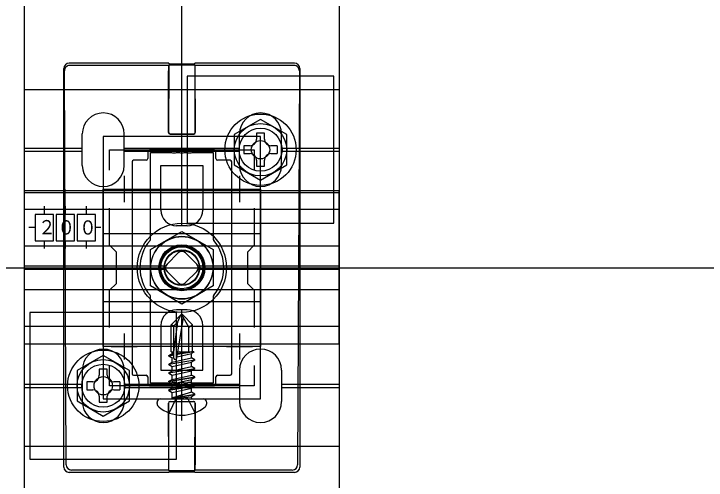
# Model space of a CAD drawing. Units: millimetres, scale not verified. Extents: x -875 to 875, y -1300 to 1293.
# Drawn here: x -291.8 to -159.7, y 294.8 to 383.7 of the extents above; entities that cross this region are included whole.
import ezdxf
from ezdxf.enums import TextEntityAlignment as Align

# ---------------------------------------------------------------- set-up
doc = ezdxf.new("R2010")
doc.units = ezdxf.units.MM
doc.header["$LTSCALE"] = 8
for name, color, linetype in [('0-3_YKK_11', 7, 'Continuous'), ('0-6_YKK_13', 4, 'Continuous'), ('0-8_YKK_D', 6, 'Continuous'), ('0-A_YSS_K', 3, 'Continuous')]:
    doc.layers.add(name, color=color, linetype=linetype)
doc.layers.add('0-5_YKK_12', color=2, linetype='Continuous', lineweight=18)
doc.styles.add('ＭＳ ゴシック', font='')
doc.styles.get('ＭＳ ゴシック').set_extended_font_data('MS Gothic')

msp = doc.modelspace()

# ---------------------------------------------------------------- linework, layer by layer
at = {"layer": '0-3_YKK_11'}
for p, q in [((-270.743, 352.761), (-270.743, 347.761)), ((-248.743, 352.761), (-248.743, 347.761)), ((-273.243, 350.261), (-268.243, 350.261)), ((-251.243, 350.261), (-246.243, 350.261)), ((-270.743, 322.761), (-270.743, 317.761)), ((-248.743, 322.761), (-248.743, 317.761)), ((-273.243, 320.261), (-268.243, 320.261)), ((-251.243, 320.261), (-246.243, 320.261))]:
    msp.add_line(p, q, dxfattribs=at)
msp.add_lwpolyline([(-274.743, 360.261), (-274.743, 310.261), (-244.743, 310.261), (-244.743, 360.261)], close=True, dxfattribs=at)
for points in [[(-273.543, 353.894), (-273.543, 357.761), (-245.943, 357.761), (-245.943, 353.894)], [(-273.543, 323.894), (-273.543, 330.961), (-272.243, 332.261), (-272.243, 338.261), (-273.543, 339.561), (-273.543, 346.627)], [(-245.943, 346.627), (-245.943, 339.561), (-247.243, 338.261), (-247.243, 332.261), (-245.943, 330.961), (-245.943, 323.894)], [(-245.943, 316.627), (-245.943, 312.761), (-273.543, 312.761), (-273.543, 316.627)]]:
    msp.add_lwpolyline(points, dxfattribs=at)
at = {"layer": '0-5_YKK_12'}
msp.add_circle((-259.743, 335.261), 6, dxfattribs=at)
at = {"layer": '0-6_YKK_13'}
for p, q in [((-262.243, 374.261), (-281.243, 374.261)), ((-262.279, 373.818), (-281.152, 373.818)), ((-262.279, 373.818), (-262.244, 373.923)), ((-262.244, 373.923), (-262.277, 361.061)), ((-262.244, 373.923), (-257.242, 373.923)), ((-262.243, 374.261), (-262.208, 374.155)), ((-262.208, 374.155), (-257.278, 374.155)), ((-257.278, 374.155), (-257.243, 374.261)), ((-238.243, 374.261), (-257.243, 374.261)), ((-238.334, 373.818), (-257.207, 373.818)), ((-282.243, 297.259), (-282.243, 373.261)), ((-281.809, 297.697), (-282.152, 372.814)), ((-262.295, 361.043), (-262.295, 372.82)), ((-257.191, 361.043), (-257.191, 372.82)), ((-237.334, 372.814), (-237.677, 297.697)), ((-237.243, 373.261), (-237.243, 297.259)), ((-289.743, 369.261), (-229.743, 369.261)), ((-278.743, 354.761), (-278.743, 360.761)), ((-270.743, 354.761), (-270.743, 360.761)), ((-261.995, 360.743), (-257.491, 360.743)), ((-261.978, 360.761), (-257.508, 360.761)), ((-248.743, 354.761), (-248.743, 360.761)), ((-243.993, 360.911), (-245.493, 360.911)), ((-245.493, 360.911), (-245.493, 359.761)), ((-243.993, 359.761), (-243.993, 360.911)), ((-240.743, 354.761), (-240.743, 360.761)), ((-289.743, 358.061), (-278.743, 358.061)), ((-270.743, 358.061), (-248.743, 358.061)), ((-246.743, 358.511), (-247.893, 358.511)), ((-241.593, 358.511), (-242.743, 358.511)), ((-241.593, 358.511), (-241.593, 357.011)), ((-240.743, 358.061), (-229.743, 358.061)), ((-289.743, 357.461), (-278.743, 357.461)), ((-270.743, 357.461), (-248.743, 357.461)), ((-266.243, 357.461), (-266.243, 356.061)), ((-253.543, 357.761), (-265.943, 357.761)), ((-253.243, 356.061), (-253.243, 357.461)), ((-242.743, 357.011), (-241.593, 357.011)), ((-240.743, 357.461), (-229.743, 357.461)), ((-269.243, 355.461), (-269.243, 315.061)), ((-266.543, 355.761), (-268.943, 355.761)), ((-250.543, 355.761), (-252.943, 355.761)), ((-250.243, 315.061), (-250.243, 355.461)), ((-245.493, 355.761), (-245.493, 354.611)), ((-243.993, 354.611), (-243.993, 355.761)), ((-245.493, 354.611), (-243.993, 354.611)), ((-229.743, 349.62), (-229.743, 349.969)), ((-229.743, 320.73), (-229.743, 349.62)), ((-289.743, 346.411), (-229.743, 346.411)), ((-285.993, 346.97), (-285.993, 345.411)), ((-281.993, 346.97), (-281.993, 345.411)), ((-277.993, 346.97), (-277.993, 345.411)), ((-287.743, 342.911), (-288.914, 342.911)), ((-275.208, 342.911), (-276.243, 342.911)), ((-258.743, 343.261), (-260.743, 343.261)), ((-289.743, 339.411), (-229.743, 339.411)), ((-285.993, 340.411), (-285.993, 338.936)), ((-281.993, 340.411), (-281.993, 338.936)), ((-277.993, 340.411), (-277.993, 338.936)), ((-262.571, 335.968), (-260.45, 338.089)), ((-259.036, 338.089), (-256.915, 335.968)), ((-262.818, 335.561), (-289.743, 335.561)), ((-229.743, 335.561), (-256.668, 335.561)), ((-289.743, 334.961), (-262.818, 334.961)), ((-260.45, 332.432), (-262.571, 334.554)), ((-256.915, 334.554), (-259.036, 332.432)), ((-256.668, 334.961), (-229.743, 334.961)), ((-289.743, 331.111), (-229.743, 331.111)), ((-259.918, 326.261), (-261.793, 324.386)), ((-258.743, 327.261), (-260.743, 327.261)), ((-260.537, 324.935), (-259.918, 326.261)), ((-259.568, 326.261), (-259.918, 326.261)), ((-259.743, 306.161), (-259.743, 327.262)), ((-258.393, 323.922), (-259.743, 326.261)), ((-259.568, 326.261), (-257.693, 324.386)), ((-261.293, 319.261), (-260.537, 324.935)), ((-260.708, 318.008), (-259.454, 325.759)), ((-289.743, 324.111), (-229.743, 324.111)), ((-261.793, 319.261), (-261.793, 324.386)), ((-261.293, 324.179), (-261.793, 324.386)), ((-257.693, 319.261), (-257.693, 324.386)), ((-289.743, 320.73), (-229.743, 320.73)), ((-262.215, 318.557), (-261.567, 318.931)), ((-262.215, 318.557), (-261.293, 318.765)), ((-262.215, 318.439), (-261.293, 318.648)), ((-262.215, 318.439), (-262.215, 318.557)), ((-262.215, 318.439), (-261.567, 318.066)), ((-261.793, 319.261), (-261.293, 319.261)), ((-261.567, 319.261), (-261.567, 318.931)), ((-261.567, 318.931), (-261.293, 318.993)), ((-260.666, 318.269), (-257.919, 318.89)), ((-257.432, 319.237), (-260.595, 318.71)), ((-257.994, 319.261), (-260.575, 318.83)), ((-260.107, 319.261), (-260.52, 319.167)), ((-260.505, 319.261), (-257.693, 319.261)), ((-257.432, 319.17), (-257.919, 318.89)), ((-257.919, 318.107), (-257.919, 318.89)), ((-257.432, 319.237), (-257.693, 319.261)), ((-257.432, 319.237), (-257.432, 319.237)), ((-257.432, 319.237), (-257.432, 319.17)), ((-262.215, 316.909), (-257.271, 317.733)), ((-257.271, 317.616), (-262.215, 316.792)), ((-262.215, 316.909), (-261.567, 317.283)), ((-261.567, 318.066), (-261.293, 318.128)), ((-261.567, 317.283), (-257.919, 318.107)), ((-261.567, 317.283), (-261.567, 318.066)), ((-261.567, 316.418), (-257.919, 317.242)), ((-257.271, 317.733), (-257.919, 318.107)), ((-257.271, 317.616), (-257.919, 317.242)), ((-257.919, 316.459), (-257.919, 317.242)), ((-257.271, 317.616), (-257.271, 317.733)), ((-278.743, 315.761), (-278.743, 309.761)), ((-273.993, 315.911), (-275.493, 315.911)), ((-275.493, 315.911), (-275.493, 314.761)), ((-273.993, 314.761), (-273.993, 315.911)), ((-270.743, 315.761), (-270.743, 309.761)), ((-262.215, 316.792), (-262.215, 316.909)), ((-262.215, 316.792), (-261.567, 316.418)), ((-262.215, 315.261), (-257.271, 316.085)), ((-257.271, 315.968), (-262.215, 315.144)), ((-262.215, 315.261), (-261.567, 315.635)), ((-261.567, 315.635), (-257.919, 316.459)), ((-261.567, 315.635), (-261.567, 316.418)), ((-257.271, 316.085), (-257.919, 316.459)), ((-257.271, 315.968), (-257.919, 315.594)), ((-257.271, 315.968), (-257.271, 316.085)), ((-248.743, 315.761), (-248.743, 309.761)), ((-240.743, 315.761), (-240.743, 309.761)), ((-268.943, 314.761), (-266.543, 314.761)), ((-266.243, 314.461), (-266.243, 313.061)), ((-262.215, 315.144), (-262.215, 315.261)), ((-262.215, 315.144), (-261.567, 314.77)), ((-262.215, 313.614), (-257.271, 314.438)), ((-257.271, 314.32), (-262.215, 313.496)), ((-261.567, 314.77), (-257.919, 315.594)), ((-261.567, 313.987), (-257.919, 314.811)), ((-261.567, 313.987), (-261.567, 314.77)), ((-257.919, 314.811), (-257.919, 315.594)), ((-257.271, 314.438), (-257.919, 314.811)), ((-257.271, 314.32), (-257.919, 313.946)), ((-257.271, 314.32), (-257.271, 314.438)), ((-253.243, 313.061), (-253.243, 314.461)), ((-252.943, 314.761), (-250.543, 314.761)), ((-289.743, 313.061), (-278.743, 313.061)), ((-276.743, 313.511), (-277.893, 313.511)), ((-271.593, 313.511), (-272.743, 313.511)), ((-271.593, 313.511), (-271.593, 312.011)), ((-270.743, 313.061), (-248.743, 313.061)), ((-262.215, 313.614), (-261.567, 313.987)), ((-262.215, 313.496), (-262.215, 313.614)), ((-262.215, 313.496), (-261.567, 313.122)), ((-261.567, 313.122), (-257.919, 313.946)), ((-261.567, 312.339), (-257.919, 313.163)), ((-261.567, 312.339), (-261.567, 313.122)), ((-257.919, 313.163), (-257.919, 313.946)), ((-240.743, 313.061), (-229.743, 313.061)), ((-289.743, 312.461), (-278.743, 312.461)), ((-272.743, 312.011), (-271.593, 312.011)), ((-270.743, 312.461), (-248.743, 312.461)), ((-265.943, 312.761), (-253.543, 312.761)), ((-257.271, 312.672), (-262.215, 311.848)), ((-262.215, 311.966), (-261.567, 312.339)), ((-262.215, 311.848), (-262.215, 311.966)), ((-262.215, 311.848), (-261.567, 311.474)), ((-261.567, 311.474), (-257.919, 312.298)), ((-257.271, 312.672), (-257.919, 312.298)), ((-257.919, 311.516), (-257.919, 312.298)), ((-257.271, 312.672), (-257.271, 312.79)), ((-240.743, 312.461), (-229.743, 312.461)), ((-275.493, 310.761), (-275.493, 309.611)), ((-273.993, 309.611), (-273.993, 310.761)), ((-261.567, 310.461), (-261.567, 311.474)), ((-257.919, 311.516), (-261.509, 310.436)), ((-261.509, 310.436), (-257.271, 311.142)), ((-257.271, 311.024), (-261.509, 310.318)), ((-261.509, 310.318), (-257.919, 310.65)), ((-261.509, 310.318), (-261.509, 310.436)), ((-260.868, 310.261), (-259.743, 310.859)), ((-258.618, 310.261), (-259.743, 310.859)), ((-257.271, 311.024), (-257.919, 310.65)), ((-257.919, 310.461), (-257.919, 310.65)), ((-257.271, 311.024), (-257.271, 311.142)), ((-275.493, 309.611), (-273.993, 309.611)), ((-264.478, 309.399), (-264.478, 309.561)), ((-263.778, 310.261), (-255.708, 310.261)), ((-262.295, 309.478), (-262.295, 297.702)), ((-262.244, 296.598), (-262.277, 309.46)), ((-260.868, 310.261), (-262.193, 307.603)), ((-261.995, 309.778), (-257.491, 309.778)), ((-261.978, 309.761), (-257.508, 309.761)), ((-258.618, 310.261), (-257.293, 307.603)), ((-257.191, 309.478), (-257.191, 297.702)), ((-255.008, 309.399), (-255.008, 309.561)), ((-289.743, 301.261), (-229.743, 301.261)), ((-262.243, 296.261), (-281.249, 296.261)), ((-262.279, 296.703), (-280.81, 296.703)), ((-262.279, 296.703), (-262.244, 296.598)), ((-262.244, 296.598), (-257.242, 296.598)), ((-262.243, 296.261), (-262.208, 296.366)), ((-262.208, 296.366), (-257.278, 296.366)), ((-257.278, 296.366), (-257.243, 296.261)), ((-238.237, 296.261), (-257.243, 296.261)), ((-238.676, 296.703), (-257.207, 296.703))]:
    msp.add_line(p, q, dxfattribs=at)
for points in [[(-229.743, 433.961), (-229.743, 236.561), (-289.743, 236.561), (-289.743, 433.961)], [(-258.743, 371.761), (-258.743, 343.761), (-230.743, 343.761), (-230.743, 371.761)], [(-239.743, 360.647), (-244.743, 363.534), (-249.743, 360.647), (-249.743, 354.874), (-244.743, 351.987), (-239.743, 354.874)], [(-244.743, 350.261), (-244.743, 320.261), (-274.743, 320.261), (-274.743, 350.261)], [(-287.743, 340.411), (-284.243, 340.411), (-284.243, 345.411), (-287.743, 345.411)], [(-283.743, 340.411), (-280.243, 340.411), (-280.243, 345.411), (-283.743, 345.411)], [(-279.743, 340.411), (-276.243, 340.411), (-276.243, 345.411), (-279.743, 345.411)], [(-265.743, 338.725), (-259.743, 342.189), (-253.743, 338.725), (-253.743, 331.797), (-259.743, 328.332), (-265.743, 331.797)], [(-274.743, 328.761), (-274.743, 341.761), (-244.743, 341.761), (-244.743, 328.761)], [(-288.743, 326.761), (-288.743, 298.761), (-260.743, 298.761), (-260.743, 326.761)], [(-269.743, 315.647), (-274.743, 318.534), (-279.743, 315.647), (-279.743, 309.874), (-274.743, 306.987), (-269.743, 309.874)]]:
    msp.add_lwpolyline(points, close=True, dxfattribs=at)
for points in [[(-257.207, 373.818), (-257.242, 373.923), (-257.209, 361.061)], [(-247.893, 358.511), (-247.893, 357.011), (-246.743, 357.011)], [(-265.815, 340.469), (-265.743, 340.664), (-265.743, 357.261), (-261.701, 357.261), (-261.518, 357.141), (-260.968, 357.141), (-260.785, 357.261), (-260.201, 357.261), (-260.018, 357.141), (-259.468, 357.141), (-259.285, 357.261), (-258.701, 357.261), (-258.518, 357.141), (-257.968, 357.141), (-257.785, 357.261), (-253.743, 357.261)], [(-253.743, 357.261), (-253.743, 340.664), (-253.671, 340.469)], [(-263.743, 346.261), (-263.743, 354.761), (-255.743, 354.761), (-255.743, 346.261)], [(-289.743, 349.62), (-289.743, 349.969), (-229.743, 349.969)], [(-289.743, 320.73), (-289.743, 349.62), (-229.743, 349.62)], [(-253.671, 330.052), (-253.743, 329.857), (-253.743, 313.261), (-257.785, 313.261), (-257.968, 313.381), (-258.518, 313.381), (-258.701, 313.261), (-259.285, 313.261), (-259.468, 313.381), (-260.018, 313.381), (-260.201, 313.261), (-260.785, 313.261), (-260.968, 313.381), (-261.518, 313.381), (-261.701, 313.261), (-265.743, 313.261), (-265.743, 329.857), (-265.815, 330.052)], [(-261.293, 318.055), (-261.293, 324.179), (-260.537, 324.935)], [(-263.743, 324.261), (-263.743, 315.761), (-255.743, 315.761), (-255.743, 324.261)], [(-258.393, 319.261), (-258.393, 323.922), (-257.693, 324.386)], [(-277.893, 313.511), (-277.893, 312.011), (-276.743, 312.011)], [(-262.215, 311.966), (-257.271, 312.79), (-257.919, 313.163)], [(-257.271, 311.024), (-257.271, 311.142), (-257.919, 311.516)], [(-257.207, 296.703), (-257.242, 296.598), (-257.209, 309.46)]]:
    msp.add_lwpolyline(points, dxfattribs=at)
for centre, radius in [((-244.743, 357.761), 6.8), ((-244.743, 357.761), 5), ((-244.743, 357.761), 4.1), ((-244.743, 357.761), 1.75), ((-259.743, 335.261), 8.5), ((-259.743, 335.261), 8.5), ((-259.743, 335.261), 5.928), ((-259.743, 335.261), 4.375), ((-259.743, 335.261), 4.25), ((-259.743, 335.261), 4.25), ((-259.743, 335.164), 4.245), ((-259.743, 335.261), 4), ((-259.743, 335.261), 4), ((-259.743, 335.261), 4), ((-259.743, 335.261), 3.4), ((-259.743, 335.261), 3.324), ((-259.743, 335.261), 3.32), ((-274.743, 312.761), 6.8), ((-274.743, 312.761), 5), ((-274.743, 312.761), 4.1), ((-274.743, 312.761), 1.75)]:
    msp.add_circle(centre, radius, dxfattribs=at)
for centre, radius, start, end in [((-281.243, 373.261), 1, 90, 180), ((-281.152, 372.818), 1, 90, 180.2617), ((-238.334, 372.818), 1, 359.7383, 90), ((-238.243, 373.261), 1, 0, 90), ((-274.743, 360.761), 4, 0, 180), ((-244.743, 360.761), 4, 0, 180), ((-246.743, 359.761), 1.25, 270, 0), ((-242.743, 359.761), 1.25, 180, 270), ((-246.743, 355.761), 1.25, 0, 90), ((-242.743, 355.761), 1.25, 90, 180), ((-274.743, 354.761), 4, 180, 0), ((-244.743, 354.761), 4, 180, 0), ((-260.743, 346.261), 3, 180.00001, 269.99999), ((-258.743, 346.261), 3, 270.00001, 359.99999), ((-259.743, 335.261), 8, 139.3793, 220.6207), ((-259.743, 335.261), 4.25, 359.99999, 180.00001), ((-259.743, 335.261), 8, 319.3793, 40.6207), ((-259.743, 337.382), 1, 45, 135), ((-261.864, 335.261), 1, 135, 225), ((-257.622, 335.261), 1, 315, 45), ((-259.744, 335.363), 4.25, 183.27666, 357.50585), ((-259.743, 333.139), 1, 225, 315), ((-260.743, 324.261), 3, 90.00001, 179.99999), ((-258.743, 324.261), 3, 0.00001, 89.99999), ((-274.743, 315.761), 4, 0, 180), ((-244.743, 315.761), 4, 0, 180), ((-260.999, 318.055), 0.294, 180, 270), ((-260.999, 318.055), 0.294, 270, 350.8071), ((-276.743, 314.761), 1.25, 270, 0), ((-272.743, 314.761), 1.25, 180, 270), ((-276.743, 310.761), 1.25, 0, 90), ((-272.743, 310.761), 1.25, 90, 180), ((-261.767, 310.461), 0.2, 270, 360), ((-257.719, 310.461), 0.2, 180, 270), ((-274.743, 309.761), 4, 180, 0), ((-263.778, 309.561), 0.7, 90, 180), ((-263.616, 309.399), 0.862, 180, 230.87645), ((-255.708, 309.561), 0.7, 0, 90), ((-255.87, 309.399), 0.862, 309.12355, 0), ((-244.743, 309.761), 4, 180, 0), ((-259.743, 314.161), 7, 230.87645, 270), ((-259.743, 314.161), 7, 270, 309.12355), ((-280.807, 297.705), 1.002, 180.44387, 269.81844), ((-238.679, 297.705), 1.002, 270.18156, 359.55613)]:
    msp.add_arc(centre, radius, start, end, dxfattribs=at)
for centre, major_axis, ratio, start_param, end_param in [((-262.278, 372.82), (0, -1), 0.017455, 3.1939525, 4.712389), ((-257.208, 372.82), (0, -1), 0.017455, 1.5707963, 3.0892328), ((-261.995, 361.043), (0.212, 0.212), 0.999695, 2.3563468, 3.9268385), ((-261.977, 361.061), (-0.123, -0.275), 0.996125, 5.1323772, 6.702869), ((-257.509, 361.061), (0.123, -0.275), 0.996125, 5.8635017, 7.4339934), ((-257.491, 361.043), (-0.212, 0.212), 0.999695, 2.3563468, 3.9268385), ((-265.943, 357.461), (-0.212, 0.212), 0.999695, 5.4979394, 7.0684312), ((-253.543, 357.461), (0.212, 0.212), 0.999695, 5.4979394, 7.0684312), ((-268.943, 355.461), (-0.212, 0.212), 0.999695, 5.4979394, 7.0684312), ((-266.543, 356.061), (0.212, -0.212), 0.999695, 5.4979394, 7.0684312), ((-252.943, 356.061), (-0.212, -0.212), 0.999695, 5.4979394, 7.0684312), ((-250.543, 355.461), (0.212, 0.212), 0.999695, 5.4979394, 7.0684312), ((-268.943, 315.061), (-0.212, -0.212), 0.999695, 5.4979394, 7.0684312), ((-266.543, 314.461), (0.212, 0.212), 0.999695, 5.4979394, 7.0684312), ((-252.943, 314.461), (-0.212, 0.212), 0.999695, 5.4979394, 7.0684312), ((-250.543, 315.061), (0.212, -0.212), 0.999695, 5.4979394, 7.0684312), ((-265.943, 313.061), (-0.212, -0.212), 0.999695, 5.4979394, 7.0684312), ((-253.543, 313.061), (0.212, -0.212), 0.999695, 5.4979394, 7.0684312), ((-261.995, 309.478), (0.212, -0.212), 0.999695, 2.3563468, 3.9268385), ((-261.977, 309.46), (-0.123, 0.275), 0.996125, 5.8635017, 7.4339934), ((-257.509, 309.46), (0.123, 0.275), 0.996125, 5.1323772, 6.702869), ((-257.491, 309.478), (-0.212, -0.212), 0.999695, 2.3563468, 3.9268385), ((-281.242, 297.267), (0.487, 0.883), 0.991424, 2.0784135, 3.641926), ((-262.278, 297.702), (0, 1), 0.017455, 1.5707963, 3.0892328), ((-257.208, 297.702), (0, 1), 0.017455, 3.1939525, 4.712389), ((-238.244, 297.267), (-0.487, 0.883), 0.991424, 2.6412593, 4.2047718)]:
    msp.add_ellipse(centre, major_axis=major_axis, ratio=ratio, start_param=start_param, end_param=end_param, dxfattribs=at)
at = {"layer": '0-8_YKK_D'}
msp.add_line((-259.743, 343.189), (-259.743, 526.261), dxfattribs=at)
at = {"layer": '0-A_YSS_K'}
msp.add_line((-314.743, 335.261), (805.257, 335.261), dxfattribs=at)

# ---------------------------------------------------------------- texts
at = {"layer": '0-6_YKK_13', "style": 'ＭＳ ゴシック', "width": 0.9}
for s, p in [('２', (-287.149, 340.829)), ('０', (-283.46, 340.789)), ('０', (-279.324, 340.77))]:
    msp.add_text(s, height=2.711, dxfattribs=at).set_placement(p, align=Align.BOTTOM_LEFT)

doc.saveas('drawing.dxf')
